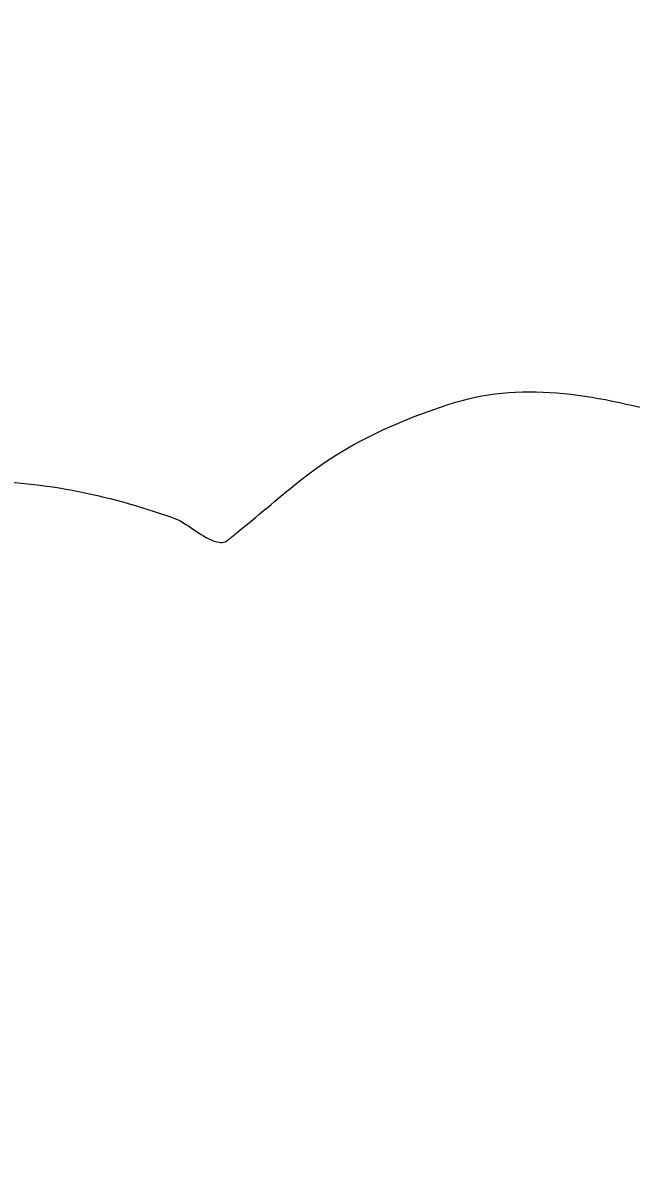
# Model space of a CAD drawing. Extents: x 2498567 to 2501210, y 7092229 to 7094464.
# Drawn here: x 2499756.88 to 2499760.25, y 7092999.39 to 7093005.76 of the extents above; entities that cross this region are included whole.
import ezdxf

# ---------------------------------------------------------------- set-up
doc = ezdxf.new("R2010")
doc.units = 0
doc.header["$MEASUREMENT"] = 0
doc.linetypes.add('DGN Style 6', pattern=[2507.657798, 1.318432, -527.372828, 922.902449, -527.372828, 1.318432, -527.372828])
for name, color, linetype, lineweight in [('18', 7, 'Continuous', 0), ('29', 7, 'Continuous', 0), ('RW_Ex_ROW', 30, 'DGN Style 6', 0)]:
    doc.layers.add(name, color=color, linetype=linetype, lineweight=lineweight)
doc.styles.add('MONOTXT', font='monotxt.shx')

# ---------------------------------------------------------------- blocks, each defined once
blk = doc.blocks.new('012')
at = {"color": 0, "linetype": 'ByBlock', "lineweight": -2}
blk.add_open_spline([(0.373, 0.185), (0.42427, 0.16395), (0.4568, 0.12667), (0.486, 0.078), (0.51626, 0.02756), (0.52673, -0.03119), (0.513, -0.081), (0.5002, -0.12744), (0.47656, -0.17199), (0.441, -0.213), (0.42083, -0.23626), (0.40147, -0.25387), (0.375, -0.267), (0.35321, -0.27781), (0.33052, -0.28245), (0.308, -0.288), (0.30318, -0.28919), (0.29714, -0.28481), (0.293, -0.289), (0.28992, -0.29211), (0.29206, -0.29646), (0.291, -0.3), (0.2819, -0.33039), (0.27593, -0.36062), (0.258, -0.39), (0.2219, -0.44916), (0.16181, -0.4848), (0.103, -0.505), (0.04469, -0.52503), (-0.03208, -0.51545), (-0.086, -0.475), (-0.12268, -0.44748), (-0.14872, -0.41398), (-0.175, -0.38), (-0.17798, -0.37615), (-0.17724, -0.3695), (-0.182, -0.367), (-0.18592, -0.36494), (-0.18998, -0.36907), (-0.194, -0.369), (-0.23424, -0.36832), (-0.27478, -0.36945), (-0.315, -0.356), (-0.36837, -0.33816), (-0.40783, -0.3063), (-0.441, -0.255), (-0.47536, -0.20186), (-0.4843, -0.14393), (-0.474, -0.091), (-0.4673, -0.05656), (-0.45543, -0.02206), (-0.436, 0.011), (-0.42618, 0.02771), (-0.41449, 0.04291), (-0.403, 0.055), (-0.40062, 0.05751), (-0.39515, 0.0596), (-0.394, 0.062), (-0.39293, 0.06424), (-0.4005, 0.06624), (-0.402, 0.069), (-0.41148, 0.0864), (-0.42104, 0.11018), (-0.425, 0.132), (-0.43256, 0.17367), (-0.43324, 0.21818), (-0.42, 0.26), (-0.40374, 0.31135), (-0.3779, 0.35254), (-0.33, 0.389), (-0.28762, 0.42126), (-0.2442, 0.43472), (-0.199, 0.436), (-0.16205, 0.43704), (-0.12325, 0.42879), (-0.087, 0.416), (-0.07858, 0.41303), (-0.07206, 0.40588), (-0.064, 0.403), (-0.06187, 0.40224), (-0.05886, 0.40158), (-0.057, 0.403), (-0.0553, 0.4043), (-0.05365, 0.40564), (-0.052, 0.407), (-0.04027, 0.41662), (-0.02884, 0.4264), (-0.017, 0.436), (0.00839, 0.45658), (0.03926, 0.4706), (0.07, 0.48), (0.10824, 0.4917), (0.15161, 0.48383), (0.191, 0.472), (0.23199, 0.45969), (0.26876, 0.44593), (0.302, 0.412), (0.34417, 0.36894), (0.36533, 0.32198), (0.374, 0.269), (0.37866, 0.24054), (0.37909, 0.21111), (0.374, 0.183)], degree=3, knots=[0, 0, 0, 0, 0.048565, 0.048565, 0.048565, 0.098896, 0.098896, 0.098896, 0.145819, 0.145819, 0.145819, 0.172431, 0.172431, 0.172431, 0.194343, 0.194343, 0.194343, 0.199035, 0.199035, 0.199035, 0.202524, 0.202524, 0.202524, 0.232439, 0.232439, 0.232439, 0.29267, 0.29267, 0.29267, 0.352391, 0.352391, 0.352391, 0.393016, 0.393016, 0.393016, 0.397623, 0.397623, 0.397623, 0.40142, 0.40142, 0.40142, 0.439398, 0.439398, 0.439398, 0.489793, 0.489793, 0.489793, 0.541999, 0.541999, 0.541999, 0.575968, 0.575968, 0.575968, 0.593132, 0.593132, 0.593132, 0.59669, 0.59669, 0.59669, 0.600008, 0.600008, 0.600008, 0.620938, 0.620938, 0.620938, 0.660914, 0.660914, 0.660914, 0.710001, 0.710001, 0.710001, 0.753434, 0.753434, 0.753434, 0.788939, 0.788939, 0.788939, 0.797184, 0.797184, 0.797184, 0.799369, 0.799369, 0.799369, 0.801367, 0.801367, 0.801367, 0.815552, 0.815552, 0.815552, 0.845977, 0.845977, 0.845977, 0.88382, 0.88382, 0.88382, 0.923198, 0.923198, 0.923198, 0.973162, 0.973162, 0.973162, 1, 1, 1, 1], dxfattribs=at)

msp = doc.modelspace()

# ---------------------------------------------------------------- linework, layer by layer
at = {"layer": 'RW_Ex_ROW', "color": 254}
msp.add_line((2499777.548, 7093013.067), (2499524.504, 7092912.322), dxfattribs=at)

# ---------------------------------------------------------------- block references
at = {"layer": '29', "color": 7, "linetype": 'Continuous', "lineweight": 0, "xscale": 10, "yscale": 10, "zscale": 10}
msp.add_blockref('012', (2499758.58, 7092998.856), dxfattribs=at)

# ---------------------------------------------------------------- texts
at = {"layer": '18', "color": 7, "linetype": 'Continuous', "lineweight": 0, "insert": (2499744.1851, 7092988.4661), "char_height": 4.8, "attachment_point": 1, "rotation": 22.07464, "line_spacing_factor": 0.722892, "style": 'MONOTXT'}
msp.add_mtext('\\FWORKING.shx;Retaining Wall', dxfattribs=at)

doc.saveas('drawing.dxf')
